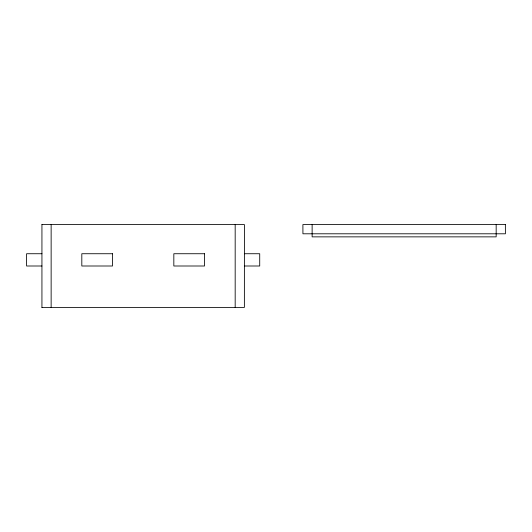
<?xml version="1.0" encoding="UTF-8"?>
<svg xmlns="http://www.w3.org/2000/svg" width="532" height="532" viewBox="0 0 532 532"><rect width="100%" height="100%" fill="white"/><g stroke="black" fill="none" stroke-linecap="round" stroke-linejoin="round"><path stroke-width="0.8" d="M41.908 224.59L244.407 224.59L244.381 307.41L41.908 307.41M41.935 253.731L26.6 253.731L26.6 266L41.935 266M244.381 253.731L259.716 253.731L259.716 266L244.381 266M496.17 224.59L496.17 236.86L312.131 236.86L312.131 224.59M235.177 224.59L235.177 307.41M51.139 224.59L51.139 307.41M41.935 224.59L41.935 307.41M505.4 224.59L302.901 224.59L302.927 233.794L505.4 233.794L505.373 224.59M112.485 253.731L81.815 253.731L81.815 266L112.485 266L112.485 253.731M204.507 253.731L173.831 253.731L173.831 266L204.507 266L204.507 253.731"/></g></svg>
